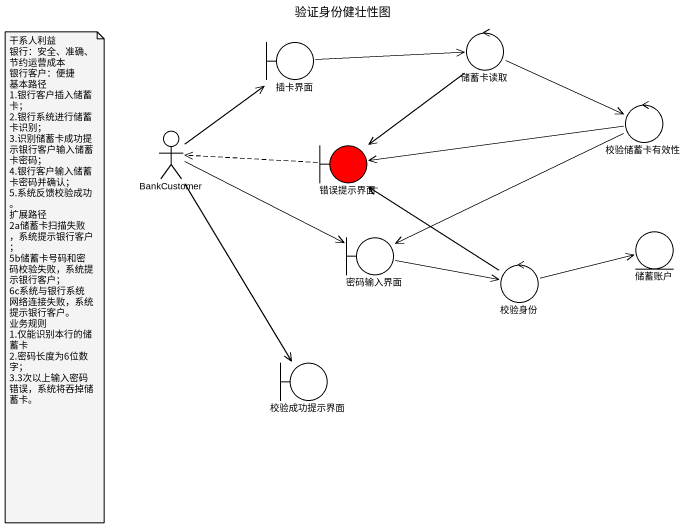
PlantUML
@startuml
title 验证身份健壮性图
boundary 插卡界面
control 储蓄卡读取
actor BankCustomer
control 校验储蓄卡有效性
boundary 错误提示界面 #FF0000
boundary 密码输入界面
entity 储蓄账户
control 校验身份
boundary 校验成功提示界面
插卡界面 -right-> 储蓄卡读取
储蓄卡读取 -right-> 校验储蓄卡有效性
储蓄卡读取 --> 错误提示界面
BankCustomer -up-> 插卡界面
BankCustomer -right-> 密码输入界面
BankCustomer --> 校验成功提示界面
校验储蓄卡有效性 -left-> 错误提示界面
校验储蓄卡有效性 -left-> 密码输入界面
错误提示界面 .left.> BankCustomer
密码输入界面 -right-> 校验身份
校验身份 -up-> 错误提示界面
校验身份 -right-> 储蓄账户
note as N1
  干系人利益
  银行：安全、准确、节约运营成本
  银行客户：便捷
  基本路径
  1.银行客户插入储蓄卡；
  2.银行系统进行储蓄卡识别；
  3.识别储蓄卡成功提示银行客户输入储蓄卡密码；
  4.银行客户输入储蓄卡密码并确认；
  5.系统反馈校验成功。
  扩展路径
  2a储蓄卡扫描失败，系统提示银行客户；
  5b储蓄卡号码和密码校验失败，系统提示银行客户；
  6c系统与银行系统网络连接失败，系统提示银行客户。
  业务规则
  1.仅能识别本行的储蓄卡
  2.密码长度为6位数字；
  3.3次以上输入密码错误，系统将吞掉储蓄卡。
end note
@enduml
